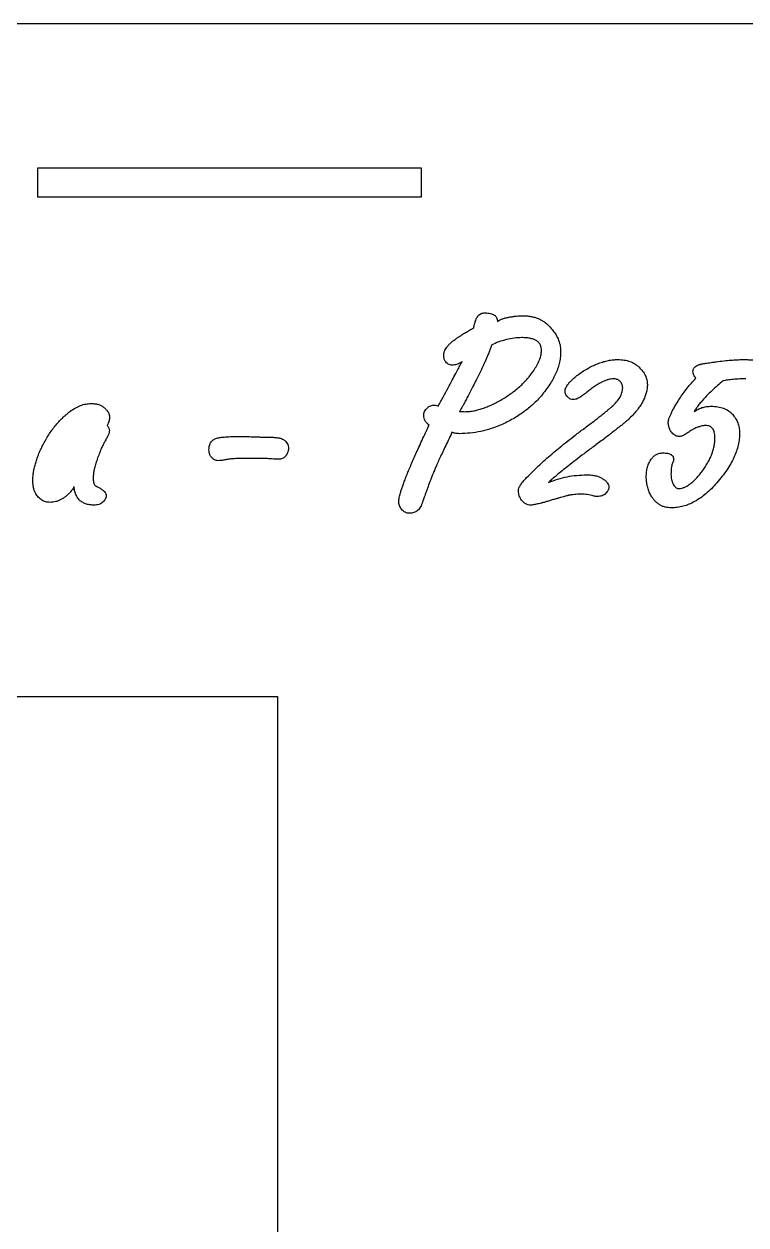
# Model space of a CAD drawing. Header units: millimetres. Extents: x 1 to 632, y 0 to 1598.
# Drawn here: x 375.5 to 450.7, y 1472.9 to 1597.9 of the extents above; entities that cross this region are included whole.
import ezdxf

# ---------------------------------------------------------------- set-up
doc = ezdxf.new("R2010")
doc.units = ezdxf.units.MM

msp = doc.modelspace()

# ---------------------------------------------------------------- linework, layer by layer
at = {"color": 7, "linetype": 'Continuous', "lineweight": 25}
for p, q in [((631.95, 1597.89), (1.95, 1597.89)), ((416.95, 1582.89), (376.95, 1582.89)), ((376.95, 1582.89), (376.95, 1579.89)), ((416.95, 1579.89), (416.95, 1582.89)), ((376.95, 1579.89), (416.95, 1579.89)), ((420.08, 1555.39), (419.99, 1555.11)), ((101.95, 1527.89), (401.95, 1527.89)), ((401.95, 1527.89), (401.95, 1377.89))]:
    msp.add_line(p, q, dxfattribs=at)
for points, knots in [([(422.45, 1566.61), (422.48, 1566.71), (422.53, 1566.9), (422.62, 1567.14), (422.71, 1567.35), (422.79, 1567.46), (422.82, 1567.51)], [0, 0, 0, 0, 0.318184, 0.58557, 0.812454, 1, 1, 1, 1]), ([(422.82, 1567.51), (422.87, 1567.56), (422.96, 1567.65), (423.14, 1567.75), (423.34, 1567.81), (423.48, 1567.81), (423.56, 1567.82)], [0, 0, 0, 0, 0.2373442, 0.474935, 0.7231924, 1, 1, 1, 1]), ([(423.56, 1567.82), (423.66, 1567.81), (423.85, 1567.81), (424.11, 1567.77), (424.33, 1567.7), (424.52, 1567.61), (424.66, 1567.48), (424.77, 1567.33), (424.83, 1567.14), (424.84, 1567.01), (424.84, 1566.94)], [0, 0, 0, 0, 0.1704983, 0.3197106, 0.4507513, 0.5678583, 0.6740543, 0.7748807, 0.8826174, 1, 1, 1, 1]), ([(424.84, 1566.94), (424.91, 1566.99), (425.06, 1567.09), (425.34, 1567.2), (425.67, 1567.3), (426.05, 1567.38), (426.44, 1567.44), (426.81, 1567.49), (427.14, 1567.53), (427.35, 1567.53), (427.45, 1567.53)], [0, 0, 0, 0, 0.092508, 0.201889, 0.329716, 0.478222, 0.630357, 0.768467, 0.891079, 1, 1, 1, 1]), ([(427.45, 1567.53), (427.6, 1567.53), (427.88, 1567.52), (428.3, 1567.46), (428.7, 1567.37), (429.07, 1567.25), (429.42, 1567.07), (429.75, 1566.87), (430.06, 1566.63), (430.24, 1566.44), (430.33, 1566.35)], [0, 0, 0, 0, 0.136296, 0.266786, 0.392191, 0.515679, 0.636247, 0.755414, 0.87717, 1, 1, 1, 1]), ([(422.34, 1566.24), (422.37, 1566.31), (422.41, 1566.43), (422.44, 1566.56), (422.45, 1566.61)], [0, 0, 0, 0, 0.5849, 1, 1, 1, 1]), ([(430.33, 1566.35), (430.5, 1566.15), (430.82, 1565.77), (431.17, 1565.14), (431.39, 1564.5), (431.42, 1564.06), (431.43, 1563.84)], [0, 0, 0, 0, 0.276712, 0.529899, 0.767731, 1, 1, 1, 1]), ([(419.25, 1563.38), (419.25, 1563.45), (419.26, 1563.6), (419.33, 1563.83), (419.44, 1564.05), (419.58, 1564.27), (419.78, 1564.5), (420, 1564.73), (420.28, 1564.95), (420.48, 1565.09), (420.58, 1565.16)], [0, 0, 0, 0, 0.095064, 0.195278, 0.29975, 0.415376, 0.541407, 0.680612, 0.832842, 1, 1, 1, 1]), ([(420.58, 1565.16), (420.74, 1565.27), (421.05, 1565.48), (421.5, 1565.76), (421.92, 1566.02), (422.2, 1566.17), (422.34, 1566.24)], [0, 0, 0, 0, 0.278436, 0.536543, 0.776762, 1, 1, 1, 1]), ([(427.38, 1565.25), (427.12, 1565.23), (426.58, 1565.21), (425.78, 1565.05), (424.99, 1564.82), (424.5, 1564.6), (424.27, 1564.5)], [0, 0, 0, 0, 0.244032, 0.503128, 0.760045, 1, 1, 1, 1]), ([(429.43, 1563.88), (429.43, 1563.99), (429.41, 1564.19), (429.33, 1564.48), (429.17, 1564.72), (428.94, 1564.92), (428.66, 1565.07), (428.3, 1565.17), (427.86, 1565.23), (427.55, 1565.24), (427.38, 1565.25)], [0, 0, 0, 0, 0.113884, 0.217874, 0.317048, 0.419917, 0.532789, 0.664584, 0.819446, 1, 1, 1, 1]), ([(424.27, 1564.5), (424.22, 1564.38), (424.13, 1564.13), (423.99, 1563.75), (423.81, 1563.33), (423.62, 1562.89), (423.4, 1562.41), (423.17, 1561.9), (422.9, 1561.37), (422.72, 1561), (422.62, 1560.81)], [0, 0, 0, 0, 0.093001, 0.195831, 0.307279, 0.426561, 0.556618, 0.695552, 0.843329, 1, 1, 1, 1]), ([(428.71, 1561.96), (428.82, 1562.13), (429.02, 1562.46), (429.26, 1562.97), (429.4, 1563.44), (429.42, 1563.74), (429.43, 1563.88)], [0, 0, 0, 0, 0.298404, 0.561782, 0.793433, 1, 1, 1, 1]), ([(431.43, 1563.84), (431.43, 1563.65), (431.41, 1563.27), (431.32, 1562.7), (431.16, 1562.12), (430.94, 1561.54), (430.65, 1560.96), (430.3, 1560.37), (429.89, 1559.78), (429.58, 1559.4), (429.42, 1559.2)], [0, 0, 0, 0, 0.1092064, 0.2214564, 0.3362918, 0.4565178, 0.5819118, 0.7134102, 0.853359, 1, 1, 1, 1]), ([(418.67, 1558.12), (418.86, 1558.45), (419.2, 1559.08), (419.69, 1559.98), (420.12, 1560.78), (420.48, 1561.46), (420.79, 1562.04), (421.01, 1562.46), (421.13, 1562.68), (421.16, 1562.74)], [0, 0, 0, 0, 0.199078, 0.3765942, 0.533603, 0.6690547, 0.7833165, 0.8763889, 0.9135733, 0.9135733, 0.9135733, 0.9135733]), ([(419.41, 1562.81), (419.36, 1562.9), (419.27, 1563.08), (419.26, 1563.28), (419.25, 1563.38)], [0, 0, 0, 0, 0.507519, 1, 1, 1, 1]), ([(420.12, 1562.39), (420.05, 1562.39), (419.91, 1562.4), (419.71, 1562.49), (419.54, 1562.62), (419.45, 1562.75), (419.41, 1562.81)], [0, 0, 0, 0, 0.249502, 0.485187, 0.727659, 1, 1, 1, 1]), ([(421.01, 1562.63), (420.94, 1562.6), (420.81, 1562.52), (420.58, 1562.45), (420.36, 1562.39), (420.2, 1562.39), (420.12, 1562.39)], [0, 0, 0, 0, 0.248242, 0.496393, 0.746014, 1, 1, 1, 1]), ([(433.29, 1561.41), (433.46, 1561.54), (433.81, 1561.78), (434.34, 1562.09), (434.86, 1562.36), (435.38, 1562.58), (435.89, 1562.75), (436.4, 1562.87), (436.9, 1562.95), (437.23, 1562.96), (437.4, 1562.96)], [0, 0, 0, 0, 0.144812, 0.282043, 0.41356, 0.539513, 0.660346, 0.776553, 0.889862, 1, 1, 1, 1]), ([(437.4, 1562.96), (437.62, 1562.95), (438.04, 1562.94), (438.63, 1562.78), (439.16, 1562.55), (439.45, 1562.3), (439.59, 1562.18)], [0, 0, 0, 0, 0.276017, 0.528968, 0.765161, 1, 1, 1, 1]), ([(445.86, 1562.45), (445.89, 1562.45), (445.96, 1562.47), (446.08, 1562.5), (446.24, 1562.53), (446.44, 1562.57), (446.68, 1562.6), (446.96, 1562.64), (447.27, 1562.68), (447.5, 1562.72), (447.62, 1562.73)], [0, 0, 0, 0, 0.0493158, 0.118742, 0.2107984, 0.3255244, 0.4600672, 0.6173251, 0.7973019, 1, 1, 1, 1]), ([(447.62, 1562.73), (447.89, 1562.77), (448.4, 1562.83), (449.14, 1562.9), (449.78, 1562.95), (450.19, 1562.96), (450.37, 1562.96)], [0, 0, 0, 0, 0.297536, 0.561924, 0.796546, 1, 1, 1, 1]), ([(450.37, 1562.96), (450.54, 1562.96), (450.86, 1562.96), (451.29, 1562.93), (451.65, 1562.9), (451.85, 1562.84), (451.94, 1562.82)], [0, 0, 0, 0, 0.324633, 0.5989358, 0.8233531, 1, 1, 1, 1]), ([(425.34, 1558.83), (425.52, 1558.94), (425.87, 1559.15), (426.36, 1559.5), (426.83, 1559.86), (427.27, 1560.24), (427.67, 1560.64), (428.05, 1561.06), (428.4, 1561.5), (428.6, 1561.8), (428.71, 1561.96)], [0, 0, 0, 0, 0.133668, 0.26436, 0.391349, 0.516953, 0.638886, 0.760972, 0.880278, 1, 1, 1, 1]), ([(431.89, 1559.68), (431.89, 1559.74), (431.9, 1559.86), (431.98, 1560.05), (432.09, 1560.25), (432.24, 1560.46), (432.44, 1560.68), (432.68, 1560.92), (432.97, 1561.17), (433.18, 1561.33), (433.29, 1561.41)], [0, 0, 0, 0, 0.076707, 0.163712, 0.26149, 0.374658, 0.504592, 0.652203, 0.818108, 1, 1, 1, 1]), ([(439.59, 1562.18), (439.72, 1562.04), (439.97, 1561.78), (440.25, 1561.32), (440.43, 1560.85), (440.45, 1560.52), (440.46, 1560.36)], [0, 0, 0, 0, 0.276098, 0.528325, 0.766015, 1, 1, 1, 1]), ([(445.2, 1561.69), (445.21, 1561.77), (445.22, 1561.94), (445.36, 1562.17), (445.58, 1562.34), (445.76, 1562.41), (445.86, 1562.45)], [0, 0, 0, 0, 0.237392, 0.465995, 0.708849, 1, 1, 1, 1]), ([(445.52, 1561.01), (445.48, 1561.07), (445.39, 1561.17), (445.28, 1561.34), (445.22, 1561.51), (445.21, 1561.63), (445.2, 1561.69)], [0, 0, 0, 0, 0.281987, 0.541474, 0.776096, 1, 1, 1, 1]), ([(422.62, 1560.81), (422.51, 1560.6), (422.31, 1560.19), (422.01, 1559.61), (421.74, 1559.1), (421.51, 1558.66), (421.32, 1558.29), (421.14, 1557.99), (421.01, 1557.76), (420.93, 1557.63), (420.9, 1557.57)], [0, 0, 0, 0, 0.197823, 0.373909, 0.530457, 0.665273, 0.780505, 0.874107, 0.947059, 1, 1, 1, 1]), ([(436.92, 1560.96), (436.83, 1560.95), (436.64, 1560.95), (436.34, 1560.87), (436.02, 1560.76), (435.68, 1560.6), (435.32, 1560.4), (434.94, 1560.15), (434.54, 1559.86), (434.27, 1559.64), (434.13, 1559.53)], [0, 0, 0, 0, 0.086918, 0.181497, 0.286681, 0.403602, 0.533084, 0.675732, 0.830866, 1, 1, 1, 1]), ([(436.77, 1558.07), (436.94, 1558.23), (437.26, 1558.53), (437.61, 1559.02), (437.84, 1559.51), (437.87, 1559.85), (437.89, 1560.01)], [0, 0, 0, 0, 0.300727, 0.563724, 0.789901, 1, 1, 1, 1]), ([(437.59, 1560.73), (437.55, 1560.76), (437.46, 1560.84), (437.29, 1560.91), (437.12, 1560.95), (436.99, 1560.96), (436.92, 1560.96)], [0, 0, 0, 0, 0.237747, 0.48039, 0.728368, 1, 1, 1, 1]), ([(437.89, 1560.01), (437.89, 1560.08), (437.88, 1560.22), (437.82, 1560.42), (437.73, 1560.59), (437.64, 1560.68), (437.59, 1560.73)], [0, 0, 0, 0, 0.273625, 0.522094, 0.763737, 1, 1, 1, 1]), ([(440.46, 1560.36), (440.46, 1560.22), (440.45, 1559.93), (440.35, 1559.49), (440.21, 1559.06), (440, 1558.62), (439.74, 1558.18), (439.42, 1557.73), (439.04, 1557.29), (438.75, 1557), (438.61, 1556.85)], [0, 0, 0, 0, 0.104423, 0.213071, 0.325121, 0.44289, 0.568759, 0.702405, 0.84638, 1, 1, 1, 1]), ([(443.8, 1558.87), (443.93, 1559.06), (444.18, 1559.44), (444.59, 1559.99), (445.04, 1560.51), (445.36, 1560.84), (445.52, 1561.01)], [0, 0, 0, 0, 0.247242, 0.497157, 0.746604, 1, 1, 1, 1]), ([(448.31, 1560.74), (448.13, 1560.58), (447.77, 1560.26), (447.26, 1559.8), (446.81, 1559.36), (446.41, 1558.95), (446.06, 1558.56), (445.76, 1558.19), (445.52, 1557.86), (445.38, 1557.63), (445.32, 1557.53)], [0, 0, 0, 0, 0.167856, 0.323373, 0.466591, 0.596921, 0.716001, 0.821808, 0.916808, 1, 1, 1, 1]), ([(450.73, 1560.96), (450.51, 1560.96), (450.07, 1560.95), (449.42, 1560.9), (448.83, 1560.83), (448.47, 1560.77), (448.31, 1560.74)], [0, 0, 0, 0, 0.271716, 0.547743, 0.799059, 1, 1, 1, 1]), ([(421.49, 1557.54), (421.63, 1557.55), (421.91, 1557.56), (422.35, 1557.61), (422.8, 1557.72), (423.28, 1557.86), (423.77, 1558.04), (424.28, 1558.27), (424.81, 1558.52), (425.16, 1558.73), (425.34, 1558.83)], [0, 0, 0, 0, 0.102215, 0.208485, 0.322024, 0.441946, 0.569418, 0.704589, 0.848337, 1, 1, 1, 1]), ([(429.42, 1559.2), (429.29, 1559.05), (429.01, 1558.74), (428.57, 1558.3), (428.09, 1557.9), (427.58, 1557.51), (427.04, 1557.13), (426.47, 1556.79), (425.87, 1556.46), (425.45, 1556.27), (425.24, 1556.17)], [0, 0, 0, 0, 0.118374, 0.237235, 0.358251, 0.480552, 0.606386, 0.734487, 0.865349, 1, 1, 1, 1]), ([(432.19, 1559.04), (432.15, 1559.08), (432.06, 1559.16), (431.96, 1559.32), (431.9, 1559.5), (431.89, 1559.62), (431.89, 1559.68)], [0, 0, 0, 0, 0.262311, 0.505305, 0.749514, 1, 1, 1, 1]), ([(432.72, 1558.79), (432.63, 1558.8), (432.43, 1558.83), (432.28, 1558.96), (432.19, 1559.04)], [0, 0, 0, 0, 0.452938, 1, 1, 1, 1]), ([(434.13, 1559.53), (433.98, 1559.42), (433.73, 1559.22), (433.35, 1558.98), (433.03, 1558.82), (432.82, 1558.8), (432.72, 1558.79)], [0, 0, 0, 0, 0.334158, 0.607886, 0.828729, 1, 1, 1, 1]), ([(442.63, 1556.34), (442.64, 1556.4), (442.64, 1556.55), (442.7, 1556.78), (442.8, 1557.05), (442.93, 1557.34), (443.09, 1557.68), (443.29, 1558.05), (443.54, 1558.45), (443.71, 1558.72), (443.8, 1558.87)], [0, 0, 0, 0, 0.070102, 0.153232, 0.254096, 0.369934, 0.500505, 0.65031, 0.816843, 1, 1, 1, 1]), ([(377.51, 1554.06), (377.61, 1554.25), (377.8, 1554.61), (378.11, 1555.13), (378.44, 1555.62), (378.79, 1556.07), (379.15, 1556.49), (379.53, 1556.88), (379.91, 1557.24), (380.19, 1557.45), (380.33, 1557.56)], [0, 0, 0, 0, 0.138939, 0.2724967, 0.4023692, 0.5275672, 0.6498873, 0.7691015, 0.8856113, 1, 1, 1, 1]), ([(380.33, 1557.56), (380.51, 1557.68), (380.86, 1557.92), (381.42, 1558.19), (381.97, 1558.35), (382.34, 1558.38), (382.52, 1558.39)], [0, 0, 0, 0, 0.278664, 0.535572, 0.772515, 1, 1, 1, 1]), ([(382.52, 1558.39), (382.67, 1558.38), (382.94, 1558.38), (383.32, 1558.29), (383.66, 1558.15), (383.84, 1558), (383.93, 1557.93)], [0, 0, 0, 0, 0.2868387, 0.5410243, 0.7762724, 1, 1, 1, 1]), ([(383.93, 1557.93), (384.01, 1557.85), (384.16, 1557.7), (384.33, 1557.46), (384.44, 1557.22), (384.45, 1557.05), (384.46, 1556.97)], [0, 0, 0, 0, 0.3031041, 0.5627376, 0.7918922, 1, 1, 1, 1]), ([(417.17, 1557.13), (417.17, 1557.21), (417.18, 1557.36), (417.26, 1557.57), (417.38, 1557.77), (417.49, 1557.88), (417.55, 1557.94)], [0, 0, 0, 0, 0.244927, 0.486926, 0.73441, 1, 1, 1, 1]), ([(417.55, 1557.94), (417.6, 1557.98), (417.71, 1558.07), (417.89, 1558.15), (418.07, 1558.21), (418.2, 1558.22), (418.27, 1558.22)], [0, 0, 0, 0, 0.267448, 0.513253, 0.755307, 1, 1, 1, 1]), ([(418.27, 1558.22), (418.36, 1558.22), (418.5, 1558.22), (418.62, 1558.14), (418.67, 1558.12)], [0, 0, 0, 0, 0.6110127, 1, 1, 1, 1]), ([(420.9, 1557.57), (420.99, 1557.56), (421.19, 1557.54), (421.39, 1557.54), (421.49, 1557.54)], [0, 0, 0, 0, 0.501, 1, 1, 1, 1]), ([(433.84, 1555.77), (434.01, 1555.9), (434.34, 1556.14), (434.82, 1556.5), (435.25, 1556.83), (435.63, 1557.14), (435.98, 1557.41), (436.28, 1557.65), (436.54, 1557.87), (436.7, 1558.01), (436.77, 1558.07)], [0, 0, 0, 0, 0.173528, 0.332456, 0.477514, 0.609661, 0.728162, 0.8319, 0.922766, 1, 1, 1, 1]), ([(445.32, 1557.53), (445.45, 1557.61), (445.71, 1557.79), (446.14, 1557.97), (446.62, 1558.08), (446.94, 1558.1), (447.11, 1558.1)], [0, 0, 0, 0, 0.245362, 0.488942, 0.737994, 1, 1, 1, 1]), ([(447.11, 1558.1), (447.23, 1558.1), (447.46, 1558.09), (447.79, 1558.06), (448.1, 1557.99), (448.39, 1557.9), (448.65, 1557.79), (448.9, 1557.65), (449.11, 1557.48), (449.24, 1557.35), (449.31, 1557.28)], [0, 0, 0, 0, 0.145961, 0.285218, 0.415586, 0.539384, 0.658422, 0.773382, 0.886413, 1, 1, 1, 1]), ([(384.46, 1556.97), (384.46, 1556.92), (384.45, 1556.79), (384.4, 1556.59), (384.32, 1556.35), (384.25, 1556.18), (384.21, 1556.09)], [0, 0, 0, 0, 0.1853127, 0.4152479, 0.6858387, 1, 1, 1, 1]), ([(417.74, 1556.15), (417.65, 1556.22), (417.49, 1556.34), (417.3, 1556.58), (417.19, 1556.85), (417.18, 1557.04), (417.17, 1557.13)], [0, 0, 0, 0, 0.275896, 0.523471, 0.760346, 1, 1, 1, 1]), ([(438.61, 1556.85), (438.55, 1556.79), (438.41, 1556.66), (438.17, 1556.46), (437.91, 1556.23), (437.58, 1555.98), (437.23, 1555.69), (436.83, 1555.38), (436.38, 1555.04), (436.07, 1554.81), (435.91, 1554.69)], [0, 0, 0, 0, 0.074758, 0.163394, 0.266709, 0.384065, 0.516115, 0.663075, 0.824191, 1, 1, 1, 1]), ([(442.95, 1555.44), (442.91, 1555.52), (442.81, 1555.67), (442.71, 1555.9), (442.65, 1556.12), (442.64, 1556.27), (442.63, 1556.34)], [0, 0, 0, 0, 0.2839002, 0.5425829, 0.7814571, 1, 1, 1, 1]), ([(449.31, 1557.28), (449.42, 1557.14), (449.65, 1556.86), (449.89, 1556.38), (450.03, 1555.87), (450.05, 1555.51), (450.06, 1555.33)], [0, 0, 0, 0, 0.256853, 0.502866, 0.747953, 1, 1, 1, 1]), ([(384.43, 1555.55), (384.43, 1555.49), (384.41, 1555.34), (384.31, 1555.08), (384.15, 1554.77), (384.02, 1554.54), (383.95, 1554.41)], [0, 0, 0, 0, 0.151963, 0.367551, 0.648501, 1, 1, 1, 1]), ([(384.21, 1556.09), (384.28, 1556), (384.39, 1555.84), (384.42, 1555.64), (384.43, 1555.55)], [0, 0, 0, 0, 0.559301, 1, 1, 1, 1]), ([(414.57, 1548.18), (414.58, 1548.24), (414.59, 1548.38), (414.62, 1548.61), (414.69, 1548.88), (414.77, 1549.19), (414.89, 1549.55), (415.03, 1549.94), (415.19, 1550.38), (415.37, 1550.86), (415.58, 1551.38), (415.82, 1551.93), (416.07, 1552.54), (416.36, 1553.18), (416.67, 1553.86), (417.01, 1554.59), (417.36, 1555.36), (417.61, 1555.88), (417.74, 1556.15)], [0, 0, 0, 0, 0.021842, 0.049134, 0.081095, 0.11872, 0.161703, 0.210591, 0.264749, 0.324189, 0.389115, 0.459545, 0.535764, 0.617507, 0.704572, 0.797647, 0.896049, 1, 1, 1, 1]), ([(419.99, 1555.11), (419.87, 1554.86), (419.64, 1554.38), (419.31, 1553.69), (419.01, 1553.05), (418.73, 1552.46), (418.49, 1551.93), (418.28, 1551.44), (418.1, 1551), (417.99, 1550.73), (417.94, 1550.6)], [0, 0, 0, 0, 0.166119, 0.320958, 0.463319, 0.594408, 0.713858, 0.820867, 0.916633, 1, 1, 1, 1]), ([(420.91, 1555.25), (420.76, 1555.26), (420.47, 1555.27), (420.2, 1555.35), (420.08, 1555.39)], [0, 0, 0, 0, 0.5512858, 1, 1, 1, 1]), ([(425.24, 1556.17), (424.89, 1556.03), (424.2, 1555.75), (423.11, 1555.47), (422.02, 1555.29), (421.28, 1555.27), (420.91, 1555.25)], [0, 0, 0, 0, 0.2541983, 0.5042251, 0.7519899, 1, 1, 1, 1]), ([(430.68, 1553.28), (430.91, 1553.47), (431.38, 1553.86), (432.14, 1554.46), (432.96, 1555.1), (433.54, 1555.54), (433.84, 1555.77)], [0, 0, 0, 0, 0.21933, 0.45962, 0.719378, 1, 1, 1, 1]), ([(443.7, 1554.96), (443.64, 1554.97), (443.5, 1554.98), (443.3, 1555.08), (443.11, 1555.23), (443.01, 1555.37), (442.95, 1555.44)], [0, 0, 0, 0, 0.219824, 0.444368, 0.705201, 1, 1, 1, 1]), ([(444.33, 1555.13), (444.24, 1555.08), (444.05, 1554.97), (443.83, 1554.96), (443.7, 1554.96)], [0, 0, 0, 0, 0.444501, 1, 1, 1, 1]), ([(445.22, 1555.71), (445.19, 1555.69), (445.1, 1555.65), (444.93, 1555.53), (444.66, 1555.35), (444.45, 1555.21), (444.33, 1555.13)], [0, 0, 0, 0, 0.086604, 0.281439, 0.584727, 1, 1, 1, 1]), ([(446.51, 1556.1), (446.43, 1556.1), (446.25, 1556.09), (445.95, 1556), (445.6, 1555.88), (445.35, 1555.77), (445.22, 1555.71)], [0, 0, 0, 0, 0.1810986, 0.4045887, 0.678356, 1, 1, 1, 1]), ([(447.49, 1554.81), (447.49, 1554.92), (447.48, 1555.11), (447.44, 1555.39), (447.37, 1555.61), (447.26, 1555.8), (447.11, 1555.93), (446.94, 1556.04), (446.74, 1556.09), (446.59, 1556.1), (446.51, 1556.1)], [0, 0, 0, 0, 0.170959, 0.317294, 0.444343, 0.554508, 0.65829, 0.761848, 0.874533, 1, 1, 1, 1]), ([(450.06, 1555.33), (450.05, 1555.12), (450.04, 1554.7), (449.92, 1554.06), (449.74, 1553.41), (449.47, 1552.76), (449.14, 1552.11), (448.73, 1551.45), (448.25, 1550.79), (447.89, 1550.36), (447.7, 1550.14)], [0, 0, 0, 0, 0.108094, 0.219205, 0.333802, 0.452622, 0.578933, 0.711259, 0.851041, 1, 1, 1, 1]), ([(376.46, 1550.3), (376.46, 1550.45), (376.47, 1550.74), (376.52, 1551.18), (376.6, 1551.64), (376.72, 1552.1), (376.87, 1552.58), (377.05, 1553.07), (377.26, 1553.56), (377.43, 1553.89), (377.51, 1554.06)], [0, 0, 0, 0, 0.110058, 0.222981, 0.3404, 0.461929, 0.587785, 0.719411, 0.856509, 1, 1, 1, 1]), ([(383.95, 1554.41), (383.89, 1554.3), (383.75, 1554.06), (383.56, 1553.64), (383.36, 1553.13), (383.23, 1552.77), (383.16, 1552.58)], [0, 0, 0, 0, 0.187743, 0.418448, 0.68784, 1, 1, 1, 1]), ([(394.8, 1553.57), (394.81, 1553.65), (394.81, 1553.81), (394.86, 1554.03), (394.92, 1554.22), (395.03, 1554.39), (395.17, 1554.54), (395.33, 1554.65), (395.52, 1554.75), (395.66, 1554.79), (395.74, 1554.81)], [0, 0, 0, 0, 0.14232, 0.273921, 0.394655, 0.509298, 0.624725, 0.741582, 0.86515, 1, 1, 1, 1]), ([(395.74, 1554.81), (395.79, 1554.82), (395.92, 1554.85), (396.14, 1554.88), (396.4, 1554.9), (396.71, 1554.93), (397.06, 1554.94), (397.46, 1554.95), (397.9, 1554.95), (398.22, 1554.96), (398.38, 1554.96)], [0, 0, 0, 0, 0.0653823, 0.1487201, 0.2468946, 0.3633731, 0.4964796, 0.6480949, 0.8147876, 1, 1, 1, 1]), ([(398.38, 1554.96), (398.55, 1554.96), (398.92, 1554.95), (399.29, 1554.93), (399.49, 1554.92)], [0, 0, 0, 0, 0.461636, 1, 1, 1, 1]), ([(399.49, 1554.92), (399.68, 1554.92), (400.03, 1554.91), (400.49, 1554.89), (400.83, 1554.88), (401.02, 1554.88), (401.1, 1554.88)], [0, 0, 0, 0, 0.358375, 0.647278, 0.858385, 1, 1, 1, 1]), ([(401.1, 1554.88), (401.27, 1554.88), (401.58, 1554.87), (401.99, 1554.83), (402.32, 1554.76), (402.5, 1554.67), (402.57, 1554.63)], [0, 0, 0, 0, 0.336868, 0.613095, 0.832267, 1, 1, 1, 1]), ([(402.57, 1554.63), (402.65, 1554.57), (402.8, 1554.46), (402.97, 1554.23), (403.07, 1553.99), (403.08, 1553.81), (403.09, 1553.72)], [0, 0, 0, 0, 0.2710027, 0.5171147, 0.7562925, 1, 1, 1, 1]), ([(435.91, 1554.69), (435.55, 1554.42), (434.87, 1553.92), (433.9, 1553.19), (433.03, 1552.53), (432.27, 1551.93), (431.6, 1551.4), (431.04, 1550.93), (430.57, 1550.54), (430.3, 1550.29), (430.17, 1550.17)], [0, 0, 0, 0, 0.182271, 0.348271, 0.498374, 0.630876, 0.747988, 0.848307, 0.932031, 1, 1, 1, 1]), ([(446.04, 1551.16), (446.15, 1551.32), (446.38, 1551.61), (446.67, 1552.07), (446.92, 1552.53), (447.13, 1552.99), (447.29, 1553.45), (447.41, 1553.9), (447.48, 1554.36), (447.48, 1554.66), (447.49, 1554.81)], [0, 0, 0, 0, 0.142894, 0.279455, 0.410332, 0.53524, 0.655622, 0.773128, 0.887113, 1, 1, 1, 1]), ([(383.16, 1552.58), (383.1, 1552.39), (382.98, 1552.05), (382.85, 1551.55), (382.77, 1551.1), (382.75, 1550.81), (382.75, 1550.68)], [0, 0, 0, 0, 0.296186, 0.558905, 0.793445, 1, 1, 1, 1]), ([(394.94, 1552.97), (394.9, 1553.07), (394.82, 1553.26), (394.81, 1553.47), (394.8, 1553.57)], [0, 0, 0, 0, 0.4899373, 1, 1, 1, 1]), ([(395.81, 1552.44), (395.72, 1552.44), (395.54, 1552.46), (395.29, 1552.56), (395.09, 1552.74), (394.99, 1552.89), (394.94, 1552.97)], [0, 0, 0, 0, 0.255423, 0.493667, 0.735038, 1, 1, 1, 1]), ([(396.45, 1552.51), (396.33, 1552.49), (396.12, 1552.45), (395.9, 1552.44), (395.81, 1552.44)], [0, 0, 0, 0, 0.565133, 1, 1, 1, 1]), ([(398.5, 1552.67), (398.29, 1552.67), (397.89, 1552.67), (397.34, 1552.64), (396.87, 1552.6), (396.58, 1552.54), (396.45, 1552.51)], [0, 0, 0, 0, 0.306403, 0.574096, 0.805654, 1, 1, 1, 1]), ([(401.4, 1552.62), (401.34, 1552.62), (401.21, 1552.63), (400.98, 1552.65), (400.71, 1552.65), (400.37, 1552.66), (399.98, 1552.66), (399.54, 1552.67), (399.03, 1552.68), (398.68, 1552.67), (398.5, 1552.67)], [0, 0, 0, 0, 0.058618, 0.135646, 0.232576, 0.347952, 0.481749, 0.635536, 0.807776, 1, 1, 1, 1]), ([(401.91, 1552.58), (401.84, 1552.59), (401.67, 1552.59), (401.5, 1552.61), (401.4, 1552.62)], [0, 0, 0, 0, 0.411827, 1, 1, 1, 1]), ([(402.66, 1552.79), (402.62, 1552.76), (402.52, 1552.69), (402.34, 1552.63), (402.14, 1552.59), (401.99, 1552.59), (401.91, 1552.58)], [0, 0, 0, 0, 0.209302, 0.435674, 0.697683, 1, 1, 1, 1]), ([(403.09, 1553.72), (403.08, 1553.64), (403.07, 1553.48), (402.99, 1553.24), (402.85, 1553), (402.73, 1552.87), (402.66, 1552.79)], [0, 0, 0, 0, 0.231424, 0.469837, 0.721863, 1, 1, 1, 1]), ([(427.88, 1550.69), (428.13, 1550.92), (428.6, 1551.38), (429.3, 1552.05), (429.99, 1552.68), (430.46, 1553.08), (430.68, 1553.28)], [0, 0, 0, 0, 0.263864, 0.518683, 0.763766, 1, 1, 1, 1]), ([(440.35, 1550.77), (440.35, 1550.94), (440.36, 1551.28), (440.46, 1551.77), (440.61, 1552.21), (440.78, 1552.46), (440.86, 1552.58)], [0, 0, 0, 0, 0.275399, 0.532185, 0.770246, 1, 1, 1, 1]), ([(440.86, 1552.58), (440.94, 1552.69), (441.09, 1552.88), (441.39, 1553.09), (441.72, 1553.23), (441.96, 1553.24), (442.08, 1553.25)], [0, 0, 0, 0, 0.26696, 0.512854, 0.751406, 1, 1, 1, 1]), ([(442.08, 1553.25), (442.17, 1553.24), (442.33, 1553.24), (442.56, 1553.21), (442.76, 1553.16), (442.92, 1553.08), (443.05, 1552.98), (443.14, 1552.86), (443.19, 1552.71), (443.2, 1552.61), (443.2, 1552.55)], [0, 0, 0, 0, 0.177075, 0.331922, 0.468723, 0.585436, 0.692246, 0.788839, 0.891352, 1, 1, 1, 1]), ([(443.2, 1552.55), (443.2, 1552.54), (443.19, 1552.48), (443.16, 1552.39), (443.11, 1552.26), (443.07, 1552.16), (443.05, 1552.1)], [0, 0, 0, 0, 0.1126023, 0.3174894, 0.6132426, 1, 1, 1, 1]), ([(443.05, 1552.1), (443.03, 1552.04), (442.98, 1551.9), (442.94, 1551.66), (442.92, 1551.37), (442.92, 1551.16), (442.92, 1551.04)], [0, 0, 0, 0, 0.184002, 0.408987, 0.681822, 1, 1, 1, 1]), ([(376.77, 1549), (376.72, 1549.09), (376.62, 1549.28), (376.54, 1549.61), (376.47, 1549.95), (376.46, 1550.18), (376.46, 1550.3)], [0, 0, 0, 0, 0.236552, 0.479761, 0.733606, 1, 1, 1, 1]), ([(382.75, 1550.68), (382.75, 1550.59), (382.75, 1550.42), (382.79, 1550.2), (382.84, 1550.01), (382.91, 1549.92), (382.95, 1549.87)], [0, 0, 0, 0, 0.317612, 0.585321, 0.809377, 1, 1, 1, 1]), ([(417.94, 1550.6), (417.88, 1550.43), (417.76, 1550.12), (417.59, 1549.67), (417.45, 1549.28), (417.32, 1548.95), (417.23, 1548.67), (417.15, 1548.45), (417.09, 1548.28), (417.06, 1548.18), (417.05, 1548.15)], [0, 0, 0, 0, 0.2048116, 0.3857754, 0.5444976, 0.6815732, 0.7958325, 0.8868233, 0.9550557, 1, 1, 1, 1]), ([(427.03, 1549.28), (427.04, 1549.38), (427.07, 1549.61), (427.25, 1549.94), (427.52, 1550.31), (427.76, 1550.55), (427.88, 1550.69)], [0, 0, 0, 0, 0.180969, 0.402154, 0.670737, 1, 1, 1, 1]), ([(430.17, 1550.17), (430.49, 1550.3), (431.12, 1550.54), (432.1, 1550.78), (433.11, 1550.93), (433.8, 1550.95), (434.14, 1550.96)], [0, 0, 0, 0, 0.248356, 0.495956, 0.745317, 1, 1, 1, 1]), ([(434.14, 1550.96), (434.31, 1550.96), (434.61, 1550.95), (435.05, 1550.88), (435.43, 1550.77), (435.64, 1550.65), (435.75, 1550.6)], [0, 0, 0, 0, 0.29292, 0.556413, 0.789904, 1, 1, 1, 1]), ([(435.75, 1550.6), (435.85, 1550.53), (436.05, 1550.4), (436.28, 1550.17), (436.43, 1549.93), (436.45, 1549.76), (436.46, 1549.68)], [0, 0, 0, 0, 0.317958, 0.581945, 0.800646, 1, 1, 1, 1]), ([(440.82, 1548.84), (440.75, 1548.99), (440.6, 1549.28), (440.46, 1549.76), (440.36, 1550.25), (440.35, 1550.59), (440.35, 1550.77)], [0, 0, 0, 0, 0.243548, 0.489102, 0.740732, 1, 1, 1, 1]), ([(442.92, 1551.04), (442.92, 1550.94), (442.92, 1550.75), (442.96, 1550.49), (443.02, 1550.25), (443.09, 1550.12), (443.12, 1550.06)], [0, 0, 0, 0, 0.298645, 0.559881, 0.791925, 1, 1, 1, 1]), ([(447.7, 1550.14), (447.51, 1549.93), (447.15, 1549.53), (446.57, 1549), (445.99, 1548.55), (445.4, 1548.18), (444.8, 1547.89), (444.19, 1547.69), (443.58, 1547.55), (443.17, 1547.54), (442.96, 1547.53)], [0, 0, 0, 0, 0.150072, 0.290009, 0.421778, 0.546161, 0.665023, 0.778166, 0.889307, 1, 1, 1, 1]), ([(443.12, 1550.06), (443.16, 1549.98), (443.24, 1549.84), (443.39, 1549.68), (443.51, 1549.55), (443.6, 1549.54), (443.65, 1549.53)], [0, 0, 0, 0, 0.35356, 0.628659, 0.838484, 1, 1, 1, 1]), ([(443.65, 1549.53), (443.74, 1549.54), (443.93, 1549.55), (444.22, 1549.63), (444.52, 1549.75), (444.81, 1549.95), (445.12, 1550.17), (445.42, 1550.46), (445.74, 1550.79), (445.93, 1551.04), (446.04, 1551.16)], [0, 0, 0, 0, 0.094458, 0.193296, 0.300305, 0.416276, 0.543146, 0.681506, 0.833545, 1, 1, 1, 1]), ([(378.25, 1548.1), (378.1, 1548.11), (377.8, 1548.13), (377.39, 1548.31), (377.04, 1548.6), (376.86, 1548.86), (376.77, 1549)], [0, 0, 0, 0, 0.251108, 0.488781, 0.732205, 1, 1, 1, 1]), ([(380.53, 1549.36), (380.44, 1549.26), (380.28, 1549.07), (380.02, 1548.81), (379.75, 1548.59), (379.46, 1548.42), (379.17, 1548.28), (378.87, 1548.18), (378.56, 1548.11), (378.36, 1548.11), (378.25, 1548.1)], [0, 0, 0, 0, 0.144457, 0.28035, 0.409959, 0.532697, 0.651987, 0.767229, 0.883856, 1, 1, 1, 1]), ([(380.76, 1549.73), (380.75, 1549.72), (380.69, 1549.59), (380.61, 1549.47), (380.53, 1549.36)], [0.6970239, 0.6970239, 0.6970239, 0.6970239, 0.7177695, 1, 1, 1, 1]), ([(381.27, 1548.37), (381.19, 1548.48), (381.03, 1548.72), (380.86, 1549.12), (380.78, 1549.46), (380.76, 1549.67), (380.76, 1549.73)], [0, 0, 0, 0, 0.2407749, 0.4830431, 0.7354665, 0.8402193, 0.8402193, 0.8402193, 0.8402193]), ([(382.95, 1549.87), (383, 1549.83), (383.14, 1549.72), (383.3, 1549.65), (383.39, 1549.6)], [0, 0, 0, 0, 0.416812, 1, 1, 1, 1]), ([(383.39, 1549.6), (383.49, 1549.55), (383.69, 1549.44), (383.92, 1549.24), (384.07, 1549), (384.09, 1548.83), (384.09, 1548.74)], [0, 0, 0, 0, 0.3026064, 0.5578322, 0.78043, 1, 1, 1, 1]), ([(427.36, 1548.33), (427.31, 1548.4), (427.21, 1548.55), (427.11, 1548.79), (427.05, 1549.03), (427.04, 1549.2), (427.03, 1549.28)], [0, 0, 0, 0, 0.261783, 0.51299, 0.755544, 1, 1, 1, 1]), ([(432.32, 1548.85), (432.29, 1548.84), (432.23, 1548.83), (432.1, 1548.79), (431.93, 1548.74), (431.71, 1548.68), (431.44, 1548.61), (431.12, 1548.51), (430.75, 1548.41), (430.49, 1548.33), (430.35, 1548.29)], [0, 0, 0, 0, 0.038075, 0.098885, 0.187228, 0.300427, 0.436385, 0.599896, 0.786168, 1, 1, 1, 1]), ([(433.57, 1548.96), (433.49, 1548.96), (433.3, 1548.95), (433.01, 1548.93), (432.68, 1548.9), (432.44, 1548.86), (432.32, 1548.85)], [0, 0, 0, 0, 0.2020318, 0.4362485, 0.7034235, 1, 1, 1, 1]), ([(434.88, 1548.76), (434.65, 1548.82), (434.22, 1548.93), (433.78, 1548.95), (433.57, 1548.96)], [0, 0, 0, 0, 0.535539, 1, 1, 1, 1]), ([(435.21, 1548.71), (435.17, 1548.71), (435.05, 1548.73), (434.94, 1548.75), (434.88, 1548.76)], [0, 0, 0, 0, 0.431824, 1, 1, 1, 1]), ([(436.46, 1549.68), (436.45, 1549.63), (436.44, 1549.53), (436.38, 1549.37), (436.27, 1549.21), (436.14, 1549.04), (435.96, 1548.89), (435.74, 1548.78), (435.49, 1548.72), (435.31, 1548.71), (435.21, 1548.71)], [0, 0, 0, 0, 0.0858927, 0.1819755, 0.2919128, 0.4197586, 0.5532057, 0.691311, 0.8373635, 1, 1, 1, 1]), ([(442.96, 1547.53), (442.85, 1547.54), (442.63, 1547.55), (442.31, 1547.6), (442, 1547.71), (441.73, 1547.86), (441.46, 1548.04), (441.22, 1548.27), (441, 1548.54), (440.88, 1548.74), (440.82, 1548.84)], [0, 0, 0, 0, 0.128523, 0.250324, 0.369859, 0.488378, 0.608235, 0.731187, 0.861907, 1, 1, 1, 1]), ([(382.8, 1547.82), (382.65, 1547.82), (382.37, 1547.84), (381.96, 1547.94), (381.59, 1548.11), (381.38, 1548.28), (381.27, 1548.37)], [0, 0, 0, 0, 0.261493, 0.511065, 0.753879, 1, 1, 1, 1]), ([(383.68, 1548.07), (383.63, 1548.03), (383.52, 1547.95), (383.31, 1547.87), (383.07, 1547.83), (382.89, 1547.82), (382.8, 1547.82)], [0, 0, 0, 0, 0.210395, 0.441611, 0.703606, 1, 1, 1, 1]), ([(384.09, 1548.74), (384.09, 1548.69), (384.07, 1548.57), (383.99, 1548.4), (383.86, 1548.23), (383.74, 1548.12), (383.68, 1548.07)], [0, 0, 0, 0, 0.200758, 0.429751, 0.692696, 1, 1, 1, 1]), ([(414.86, 1547.39), (414.81, 1547.45), (414.73, 1547.57), (414.64, 1547.77), (414.58, 1547.97), (414.58, 1548.11), (414.57, 1548.18)], [0, 0, 0, 0, 0.260758, 0.50766, 0.752261, 1, 1, 1, 1]), ([(417.05, 1548.15), (417.02, 1548.05), (416.96, 1547.87), (416.83, 1547.63), (416.7, 1547.42), (416.53, 1547.26), (416.35, 1547.12), (416.14, 1547.03), (415.93, 1546.97), (415.77, 1546.96), (415.69, 1546.96)], [0, 0, 0, 0, 0.151313, 0.290496, 0.417422, 0.535545, 0.651792, 0.762384, 0.878383, 1, 1, 1, 1]), ([(428.32, 1547.82), (428.23, 1547.82), (428.05, 1547.83), (427.8, 1547.94), (427.56, 1548.1), (427.43, 1548.25), (427.36, 1548.33)], [0, 0, 0, 0, 0.240715, 0.476768, 0.726548, 1, 1, 1, 1]), ([(430.35, 1548.29), (430.22, 1548.25), (429.97, 1548.18), (429.63, 1548.08), (429.32, 1548), (429.04, 1547.93), (428.81, 1547.89), (428.61, 1547.85), (428.45, 1547.82), (428.36, 1547.82), (428.32, 1547.82)], [0, 0, 0, 0, 0.193546, 0.366261, 0.51873, 0.653042, 0.768779, 0.8644, 0.942112, 1, 1, 1, 1]), ([(415.69, 1546.96), (415.61, 1546.96), (415.45, 1546.97), (415.22, 1547.06), (415.02, 1547.2), (414.91, 1547.33), (414.86, 1547.39)], [0, 0, 0, 0, 0.2488226, 0.487887, 0.7343807, 1, 1, 1, 1])]:
    msp.add_open_spline(points, degree=3, knots=knots, dxfattribs=at)
msp.add_open_spline([(421.16, 1562.74), (421.11, 1562.71), (421.06, 1562.67), (421.01, 1562.63)], degree=3, dxfattribs=at)

doc.saveas('drawing.dxf')
